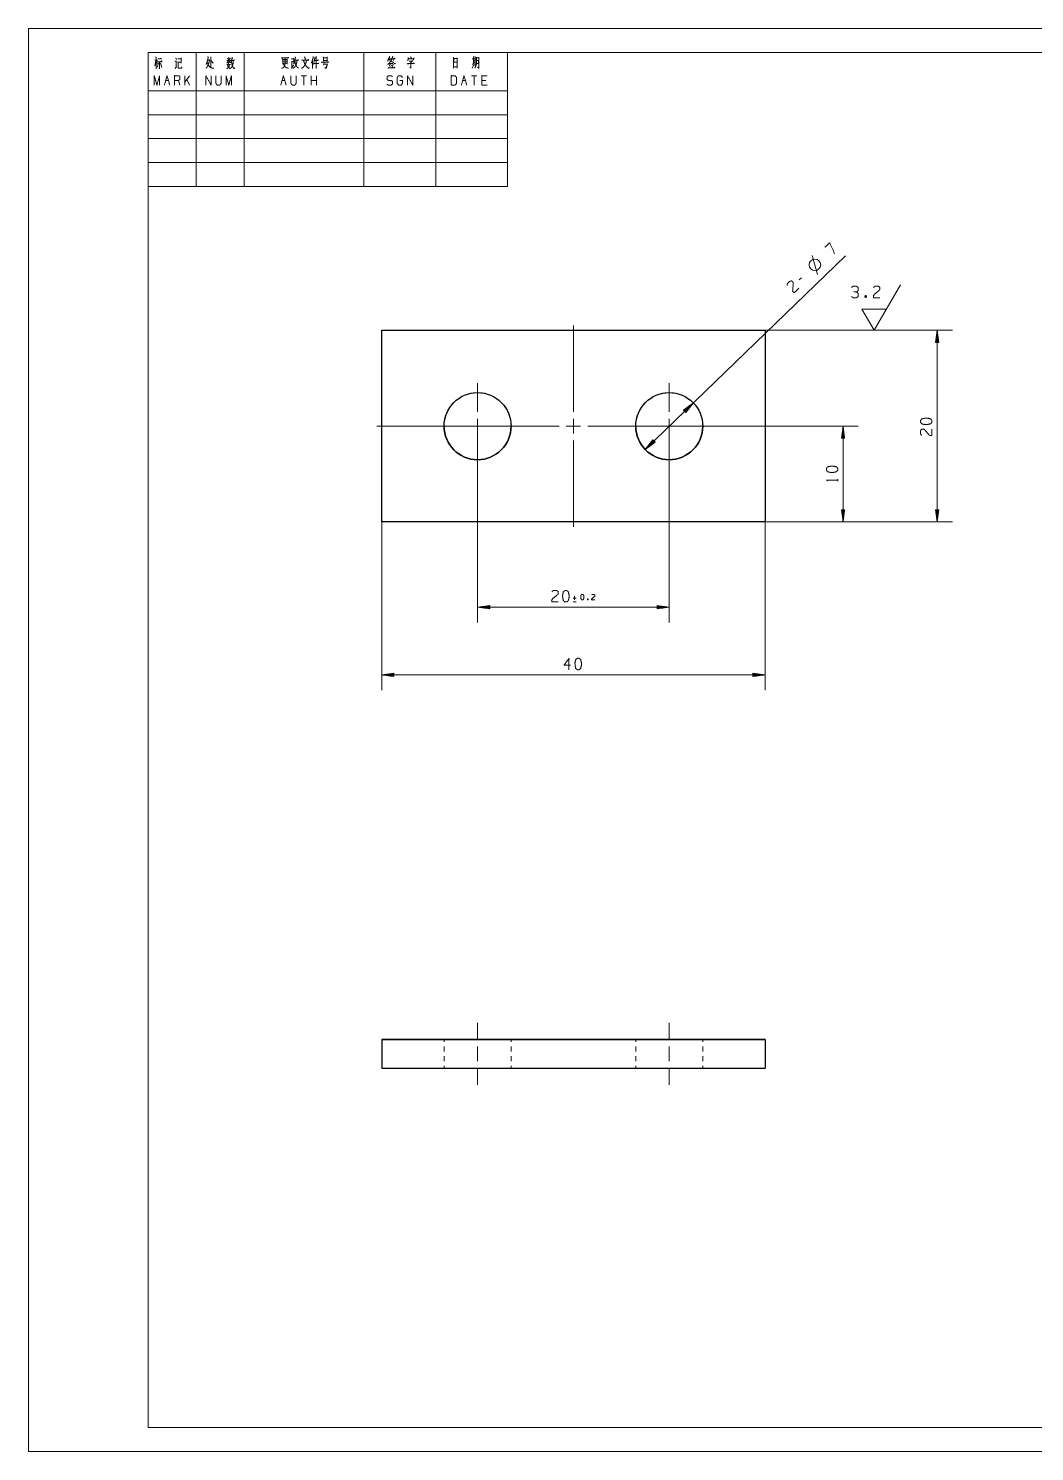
# Model space of a CAD drawing. Header units: millimetres. Extents: x 0 to 420, y 0 to 297.
# Drawn here: x 0 to 210, y 0 to 297 of the extents above; entities that cross this region are included whole.
import ezdxf

# ---------------------------------------------------------------- set-up
doc = ezdxf.new("R2010")
doc.units = ezdxf.units.MM
doc.layers.add('101', color=7, linetype='Continuous', true_color=0xffffff)

msp = doc.modelspace()

# ---------------------------------------------------------------- linework, layer by layer
at = {"layer": '101', "color": 133, "linetype": 'Continuous', "lineweight": 18}
for p, q in [((0, 297), (0, 0)), ((420, 297), (0, 297)), ((415, 292), (25, 292)), ((25, 292), (25, 5)), ((25, 292), (100, 292)), ((25, 292), (100, 292)), ((25, 292), (100, 292)), ((25, 292), (25, 264)), ((35, 292), (35, 264)), ((45, 292), (45, 264)), ((70, 292), (70, 264)), ((85, 292), (85, 264)), ((100, 292), (100, 264)), ((25, 284), (100, 284)), ((25, 279), (100, 279)), ((25, 274), (100, 274)), ((25, 269), (100, 269)), ((25, 264), (100, 264)), ((25, 5), (415, 5)), ((0, 0), (420, 0))]:
    msp.add_line(p, q, dxfattribs=at)
at = {"layer": '101', "color": 72, "linetype": 'Continuous', "lineweight": 18}
for p, q in [((93.22, 291.13), (93.33, 290.98)), ((26.57, 290.3), (26.35, 289.18)), ((26.36, 290.36), (26.98, 290.36)), ((26.69, 290.14), (26.91, 289.66)), ((27.11, 289.78), (26.88, 288.91)), ((27.56, 289.76), (27.87, 288.87)), ((30.65, 288.62), (30.93, 289.08)), ((30.74, 290.88), (30.87, 290.49)), ((31.13, 290.07), (31.22, 289.97)), ((37.42, 290.41), (37.77, 290.41)), ((41.4, 289.47), (42.16, 289.47)), ((41.69, 290.2), (41.43, 289.78)), ((41.53, 290.78), (41.66, 290.49)), ((41.88, 290.18), (42.11, 289.91)), ((42.14, 290.82), (41.95, 290.49)), ((53.1, 289.76), (53.98, 289.76)), ((53.11, 290.49), (53.99, 290.49)), ((53.11, 290.14), (53.98, 290.14)), ((54.01, 290.63), (54.01, 289.56)), ((55, 290.16), (55, 288.89)), ((55.02, 290.01), (55.35, 290.01)), ((55.4, 290.82), (55.37, 289.89)), ((59.27, 290.28), (59.27, 288.65)), ((61.56, 290.86), (62.32, 290.86)), ((61.56, 290.28), (62.32, 290.28)), ((61.73, 289.91), (61.56, 289.33)), ((61.6, 289.56), (62.33, 289.56)), ((62.33, 291.05), (62.33, 290.09)), ((75.31, 289.52), (75.48, 289.02)), ((75.35, 289.72), (76.07, 289.72)), ((75.6, 289.62), (75.76, 289.2)), ((76.13, 289.56), (75.92, 288.89)), ((76.04, 290.67), (76.21, 290.34)), ((92.92, 289.33), (92.65, 288.71)), ((92.86, 289.95), (93.25, 289.95)), ((93.18, 289.37), (93.28, 289.04)), ((93.75, 288.94), (94, 288.69)), ((28.66, 286.17), (29.22, 286.17)), ((31.62, 285.18), (31.34, 286.17)), ((33.59, 287.14), (32.63, 285.78)), ((32.63, 285.18), (32.63, 287.14)), ((33.59, 285.18), (33.04, 286.36)), ((52.94, 286.17), (53.49, 286.17)), ((58.02, 287.14), (56.9, 287.14)), ((57.46, 287.14), (57.46, 285.18)), ((59.02, 285.18), (59.02, 287.14)), ((60.14, 286.17), (59.02, 286.17)), ((60.14, 285.18), (60.14, 287.14)), ((90.65, 286.17), (91.2, 286.17)), ((93.6, 287.14), (92.49, 287.14)), ((93.05, 287.14), (93.05, 285.18)), ((95.45, 286.17), (94.61, 286.17)), ((164.69, 245.64), (163.6, 249.65)), ((161.37, 244.98), (160.89, 244.52)), ((174.68, 241.26), (174.83, 240.84)), ((168.93, 202.52), (168.93, 202.94)), ((114, 178.52), (114, 177.72)), ((114.29, 178.12), (113.72, 178.12)), ((113.72, 177.33), (114.29, 177.33)), ((116.71, 177.94), (116.79, 177.73))]:
    msp.add_line(p, q, dxfattribs=at)
at = {"layer": '101', "color": 22, "linetype": 'Continuous', "lineweight": 18}
for p, q in [((128.72, 209.14), (170.51, 249.52)), ((153.75, 234), (192.85, 234)), ((172.74, 234), (180.36, 234)), ((189.68, 234), (189.34, 231.46)), ((189.4, 231.46), (189.4, 231.88)), ((189.45, 231.46), (189.45, 232.26)), ((189.5, 231.46), (189.5, 232.65)), ((189.55, 231.46), (189.55, 233.04)), ((189.6, 231.46), (189.6, 233.42)), ((189.65, 231.46), (189.65, 233.81)), ((189.68, 234), (189.68, 194)), ((190.01, 231.46), (189.68, 234)), ((189.7, 231.46), (189.7, 233.81)), ((189.75, 231.46), (189.75, 233.42)), ((189.8, 231.46), (189.8, 233.04)), ((189.85, 231.46), (189.85, 232.65)), ((189.9, 231.46), (189.9, 232.26)), ((189.96, 231.46), (189.96, 231.88)), ((189.34, 231.46), (190.01, 231.46)), ((189.35, 231.46), (189.35, 231.49)), ((189.35, 231.46), (189.35, 231.49)), ((190.01, 231.46), (190.01, 231.49)), ((190.01, 231.46), (190.01, 231.49)), ((138.78, 218.86), (136.72, 217.34)), ((136.72, 217.34), (137.19, 216.86)), ((136.73, 217.34), (136.75, 217.36)), ((136.73, 217.34), (136.75, 217.36)), ((136.76, 217.3), (137.06, 217.59)), ((136.8, 217.26), (137.38, 217.82)), ((136.83, 217.23), (137.69, 218.05)), ((136.87, 217.19), (138, 218.29)), ((136.9, 217.15), (138.31, 218.52)), ((136.94, 217.12), (138.63, 218.75)), ((136.97, 217.08), (138.66, 218.71)), ((137.01, 217.04), (138.42, 218.41)), ((137.05, 217.01), (138.18, 218.1)), ((137.08, 216.97), (137.94, 217.8)), ((137.12, 216.93), (137.69, 217.49)), ((137.15, 216.9), (137.45, 217.19)), ((137.19, 216.86), (138.78, 218.86)), ((137.19, 216.86), (137.21, 216.88)), ((137.19, 216.86), (137.21, 216.88)), ((93.75, 214), (93.75, 173.04)), ((133.75, 214), (133.75, 173.04)), ((133.75, 214), (173.2, 214)), ((170.03, 214), (169.69, 211.46)), ((170.36, 211.46), (170.03, 214)), ((170.03, 214), (170.03, 194)), ((130.31, 211.14), (128.72, 209.14)), ((130.53, 210.92), (128.84, 209.29)), ((130.56, 210.88), (128.87, 209.25)), ((130.49, 210.96), (129.08, 209.59)), ((130.45, 210.99), (129.32, 209.9)), ((130.42, 211.03), (129.56, 210.2)), ((130.38, 211.07), (129.81, 210.51)), ((130.35, 211.1), (130.05, 210.81)), ((130.31, 211.14), (130.29, 211.12)), ((130.31, 211.14), (130.29, 211.12)), ((130.78, 210.66), (130.31, 211.14)), ((169.69, 211.46), (170.36, 211.46)), ((169.7, 211.46), (169.7, 211.49)), ((169.7, 211.46), (169.7, 211.49)), ((169.75, 211.46), (169.75, 211.88)), ((169.8, 211.46), (169.8, 212.26)), ((169.85, 211.46), (169.85, 212.65)), ((169.9, 211.46), (169.9, 213.04)), ((169.95, 211.46), (169.95, 213.42)), ((170, 211.46), (170, 213.81)), ((170.05, 211.46), (170.05, 213.81)), ((170.1, 211.46), (170.1, 213.42)), ((170.15, 211.46), (170.15, 213.04)), ((170.2, 211.46), (170.2, 212.65)), ((170.25, 211.46), (170.25, 212.26)), ((170.31, 211.46), (170.31, 211.88)), ((170.36, 211.46), (170.36, 211.49)), ((170.36, 211.46), (170.36, 211.49)), ((128.72, 209.14), (130.78, 210.66)), ((130.6, 210.85), (129.19, 209.48)), ((130.63, 210.81), (129.5, 209.71)), ((130.67, 210.77), (129.81, 209.95)), ((130.7, 210.74), (130.12, 210.18)), ((130.74, 210.7), (130.44, 210.41)), ((130.77, 210.66), (130.75, 210.64)), ((130.77, 210.66), (130.75, 210.64)), ((169.69, 196.54), (170.03, 194)), ((170.36, 196.54), (169.69, 196.54)), ((169.7, 196.54), (169.7, 196.51)), ((169.7, 196.54), (169.7, 196.51)), ((169.75, 196.54), (169.75, 196.12)), ((169.8, 196.54), (169.8, 195.74)), ((169.85, 196.54), (169.85, 195.35)), ((169.9, 196.54), (169.9, 194.96)), ((169.95, 196.54), (169.95, 194.58)), ((170, 196.54), (170, 194.19)), ((170.03, 194), (170.36, 196.54)), ((170.05, 196.54), (170.05, 194.19)), ((170.1, 196.54), (170.1, 194.58)), ((170.15, 196.54), (170.15, 194.96)), ((170.2, 196.54), (170.2, 195.35)), ((170.25, 196.54), (170.25, 195.74)), ((170.31, 196.54), (170.31, 196.12)), ((170.36, 196.54), (170.36, 196.51)), ((170.36, 196.54), (170.36, 196.51)), ((190.01, 196.54), (189.34, 196.54)), ((189.34, 196.54), (189.68, 194)), ((189.35, 196.54), (189.35, 196.51)), ((189.35, 196.54), (189.35, 196.51)), ((189.4, 196.54), (189.4, 196.12)), ((189.45, 196.54), (189.45, 195.74)), ((189.5, 196.54), (189.5, 195.35)), ((189.55, 196.54), (189.55, 194.96)), ((189.6, 196.54), (189.6, 194.58)), ((189.65, 196.54), (189.65, 194.19)), ((189.68, 194), (190.01, 196.54)), ((189.7, 196.54), (189.7, 194.19)), ((189.75, 196.54), (189.75, 194.58)), ((189.8, 196.54), (189.8, 194.96)), ((189.85, 196.54), (189.85, 195.35)), ((189.9, 196.54), (189.9, 195.74)), ((189.96, 196.54), (189.96, 196.12)), ((190.01, 196.54), (190.01, 196.51)), ((190.01, 196.54), (190.01, 196.51)), ((73.75, 194), (73.75, 158.91)), ((153.75, 194), (153.75, 158.91)), ((153.75, 194), (192.85, 194)), ((153.75, 194), (173.2, 194)), ((96.29, 176.55), (93.75, 176.22)), ((93.75, 176.22), (96.29, 175.88)), ((93.75, 176.22), (133.75, 176.22)), ((96.29, 176.24), (93.94, 176.24)), ((96.29, 176.19), (93.94, 176.19)), ((96.29, 176.29), (94.33, 176.29)), ((96.29, 176.14), (94.33, 176.14)), ((96.29, 176.34), (94.71, 176.34)), ((96.29, 176.09), (94.71, 176.09)), ((96.29, 176.39), (95.1, 176.39)), ((96.29, 176.04), (95.1, 176.04)), ((96.29, 176.44), (95.49, 176.44)), ((96.29, 175.99), (95.49, 175.99)), ((96.29, 176.5), (95.87, 176.5)), ((96.29, 175.94), (95.87, 175.94)), ((96.29, 176.55), (96.26, 176.55)), ((96.29, 176.55), (96.26, 176.55)), ((96.29, 175.89), (96.26, 175.89)), ((96.29, 175.89), (96.26, 175.89)), ((96.29, 175.88), (96.29, 176.55)), ((131.21, 176.55), (131.24, 176.55)), ((131.21, 176.55), (131.21, 175.88)), ((133.75, 176.22), (131.21, 176.55)), ((131.21, 176.55), (131.24, 176.55)), ((131.21, 176.5), (131.63, 176.5)), ((131.21, 176.44), (132.01, 176.44)), ((131.21, 176.39), (132.4, 176.39)), ((131.21, 176.34), (132.79, 176.34)), ((131.21, 176.29), (133.17, 176.29)), ((131.21, 176.24), (133.56, 176.24)), ((131.21, 175.88), (133.75, 176.22)), ((131.21, 176.19), (133.56, 176.19)), ((131.21, 176.14), (133.17, 176.14)), ((131.21, 176.09), (132.79, 176.09)), ((131.21, 176.04), (132.4, 176.04)), ((131.21, 175.99), (132.01, 175.99)), ((131.21, 175.94), (131.63, 175.94)), ((131.21, 175.89), (131.24, 175.89)), ((131.21, 175.89), (131.24, 175.89)), ((76.29, 162.42), (73.75, 162.08)), ((73.75, 162.08), (76.29, 161.75)), ((153.75, 162.08), (73.75, 162.08)), ((76.29, 162.11), (73.94, 162.11)), ((76.29, 162.06), (73.94, 162.06)), ((76.29, 162.16), (74.33, 162.16)), ((76.29, 162.01), (74.33, 162.01)), ((76.29, 162.21), (74.71, 162.21)), ((76.29, 161.96), (74.71, 161.96)), ((76.29, 162.26), (75.1, 162.26)), ((76.29, 161.9), (75.1, 161.9)), ((76.29, 162.31), (75.49, 162.31)), ((76.29, 161.85), (75.49, 161.85)), ((76.29, 162.36), (75.87, 162.36)), ((76.29, 161.8), (75.87, 161.8)), ((76.29, 162.41), (76.26, 162.41)), ((76.29, 162.41), (76.26, 162.41)), ((76.29, 161.75), (76.26, 161.75)), ((76.29, 161.75), (76.26, 161.75)), ((76.29, 161.75), (76.29, 162.42)), ((153.75, 162.08), (151.21, 162.42)), ((151.21, 162.42), (151.21, 161.75)), ((151.21, 162.41), (151.24, 162.41)), ((151.21, 162.41), (151.24, 162.41)), ((151.21, 162.36), (151.63, 162.36)), ((151.21, 162.31), (152.01, 162.31)), ((151.21, 162.26), (152.4, 162.26)), ((151.21, 162.21), (152.79, 162.21)), ((151.21, 162.16), (153.17, 162.16)), ((151.21, 162.11), (153.56, 162.11)), ((151.21, 161.75), (153.75, 162.08)), ((151.21, 162.06), (153.56, 162.06)), ((151.21, 162.01), (153.17, 162.01)), ((151.21, 161.96), (152.79, 161.96)), ((151.21, 161.9), (152.4, 161.9)), ((151.21, 161.85), (152.01, 161.85)), ((151.21, 161.8), (151.63, 161.8)), ((151.21, 161.75), (151.24, 161.75)), ((151.21, 161.75), (151.24, 161.75))]:
    msp.add_line(p, q, dxfattribs=at)
at = {"layer": '101', "color": 163, "linetype": 'Continuous', "lineweight": 13}
for p, q in [((176.55, 234), (182.05, 243.52)), ((176.55, 234), (173.98, 238.45)), ((173.98, 238.45), (179.12, 238.45))]:
    msp.add_line(p, q, dxfattribs=at)
at = {"layer": '101', "color": 251, "linetype": 'Continuous', "lineweight": 25}
for p, q in [((73.75, 194), (73.75, 234)), ((73.75, 234), (153.75, 234)), ((73.75, 234), (153.75, 234)), ((153.75, 234), (153.75, 194)), ((153.75, 194), (73.75, 194)), ((73.75, 86), (73.75, 80)), ((153.75, 86), (73.75, 86)), ((73.75, 86), (153.75, 86)), ((73.75, 86), (73.75, 86)), ((153.75, 86), (153.75, 86)), ((153.75, 86), (153.75, 80)), ((153.75, 86), (153.75, 80)), ((73.75, 80), (153.75, 80)), ((153.75, 80), (153.75, 80))]:
    msp.add_line(p, q, dxfattribs=at)
at = {"layer": '101', "color": 151, "linetype": 'Continuous', "lineweight": 18}
for p, q in [((93.75, 217), (93.75, 223)), ((133.75, 217), (133.75, 223)), ((90.75, 214), (84.75, 214)), ((93.25, 214), (90.25, 214)), ((92.25, 214), (95.25, 214)), ((93.75, 212.5), (93.75, 215.5)), ((110.75, 214), (94.75, 214)), ((96.75, 214), (110.75, 214)), ((115.25, 214), (112.25, 214)), ((112.25, 214), (115.25, 214)), ((113.75, 212.5), (113.75, 215.5)), ((132.75, 214), (116.75, 214)), ((116.75, 214), (130.75, 214)), ((132.25, 214), (135.25, 214)), ((133.75, 212.5), (133.75, 215.5)), ((137.25, 214), (134.25, 214)), ((136.75, 214), (142.75, 214)), ((93.75, 211), (93.75, 205)), ((133.75, 211), (133.75, 205)), ((93.75, 86), (93.75, 89.5)), ((93.75, 81.5), (93.75, 84.5)), ((133.75, 81.5), (133.75, 84.5)), ((93.75, 76.5), (93.75, 80))]:
    msp.add_line(p, q, dxfattribs=at)
at = {"layer": '101', "color": 53, "linetype": 'Continuous', "lineweight": 18}
for p, q in [((90.4, 220.13), (91.31, 220.55)), ((96.19, 220.55), (97.1, 220.13)), ((130.4, 220.13), (131.31, 220.55)), ((136.19, 220.55), (137.1, 220.13)), ((86.75, 214), (86.79, 214.5)), ((100.71, 214.5), (100.75, 214)), ((126.75, 214), (126.79, 214.5)), ((140.71, 214.5), (140.75, 214)), ((74.25, 194), (73.75, 194)), ((76.25, 194), (75.25, 194)), ((78.25, 194), (77.25, 194)), ((80.25, 194), (79.25, 194)), ((82.25, 194), (81.25, 194)), ((84.25, 194), (83.25, 194)), ((86.25, 194), (85.25, 194)), ((88.25, 194), (87.25, 194)), ((90.25, 194), (89.25, 194)), ((92.25, 194), (91.25, 194)), ((94.25, 194), (93.25, 194)), ((96.25, 194), (95.25, 194)), ((98.25, 194), (97.25, 194)), ((100.25, 194), (99.25, 194)), ((102.25, 194), (101.25, 194)), ((104.25, 194), (103.25, 194)), ((106.25, 194), (105.25, 194)), ((108.25, 194), (107.25, 194)), ((110.25, 194), (109.25, 194)), ((112.25, 194), (111.25, 194)), ((114.25, 194), (113.25, 194)), ((116.25, 194), (115.25, 194)), ((118.25, 194), (117.25, 194)), ((120.25, 194), (119.25, 194)), ((122.25, 194), (121.25, 194)), ((124.25, 194), (123.25, 194)), ((126.25, 194), (125.25, 194)), ((128.25, 194), (127.25, 194)), ((130.25, 194), (129.25, 194)), ((132.25, 194), (131.25, 194)), ((134.25, 194), (133.25, 194)), ((136.25, 194), (135.25, 194)), ((138.25, 194), (137.25, 194)), ((140.25, 194), (139.25, 194)), ((142.25, 194), (141.25, 194)), ((144.25, 194), (143.25, 194)), ((146.25, 194), (145.25, 194)), ((148.25, 194), (147.25, 194)), ((150.25, 194), (149.25, 194)), ((152.25, 194), (151.25, 194)), ((153.75, 194), (153.25, 194)), ((73.75, 86), (73.75, 85.5)), ((73.75, 84.5), (73.75, 83.5)), ((86.75, 86), (86.75, 85.5)), ((86.75, 84.5), (86.75, 83.5)), ((100.75, 85.5), (100.75, 86)), ((100.75, 83.5), (100.75, 84.5)), ((126.75, 86), (126.75, 85.5)), ((126.75, 84.5), (126.75, 83.5)), ((140.75, 85.5), (140.75, 86)), ((140.75, 83.5), (140.75, 84.5)), ((73.75, 82.5), (73.75, 81.5)), ((73.75, 80.5), (73.75, 80)), ((86.75, 82.5), (86.75, 81.5)), ((86.75, 80.5), (86.75, 80)), ((100.75, 81.5), (100.75, 82.5)), ((100.75, 80), (100.75, 80.5)), ((126.75, 82.5), (126.75, 81.5)), ((126.75, 80.5), (126.75, 80)), ((140.75, 81.5), (140.75, 82.5)), ((140.75, 80), (140.75, 80.5)), ((73.75, 80), (73.75, 80)), ((73.75, 80), (73.75, 80)), ((74.25, 80), (73.75, 80)), ((76.25, 80), (75.25, 80)), ((78.25, 80), (77.25, 80)), ((80.25, 80), (79.25, 80)), ((82.25, 80), (81.25, 80)), ((84.25, 80), (83.25, 80)), ((86.25, 80), (85.25, 80)), ((88.25, 80), (87.25, 80)), ((90.25, 80), (89.25, 80)), ((92.25, 80), (91.25, 80)), ((93.75, 80), (93.25, 80)), ((94.25, 80), (93.25, 80)), ((94.25, 80), (93.75, 80)), ((96.25, 80), (95.25, 80)), ((98.25, 80), (97.25, 80)), ((100.25, 80), (99.25, 80)), ((102.25, 80), (101.25, 80)), ((104.25, 80), (103.25, 80)), ((106.25, 80), (105.25, 80)), ((108.25, 80), (107.25, 80)), ((110.25, 80), (109.25, 80)), ((112.25, 80), (111.25, 80)), ((114.25, 80), (113.25, 80)), ((116.25, 80), (115.25, 80)), ((118.25, 80), (117.25, 80)), ((120.25, 80), (119.25, 80)), ((122.25, 80), (121.25, 80)), ((124.25, 80), (123.25, 80)), ((126.25, 80), (125.25, 80)), ((128.25, 80), (127.25, 80)), ((130.25, 80), (129.25, 80)), ((132.25, 80), (131.25, 80)), ((133.75, 80), (133.25, 80)), ((134.25, 80), (133.25, 80)), ((134.25, 80), (133.75, 80)), ((136.25, 80), (135.25, 80)), ((138.25, 80), (137.25, 80)), ((140.25, 80), (139.25, 80)), ((142.25, 80), (141.25, 80)), ((144.25, 80), (143.25, 80)), ((146.25, 80), (145.25, 80)), ((148.25, 80), (147.25, 80)), ((150.25, 80), (149.25, 80)), ((152.25, 80), (151.25, 80)), ((153.75, 80), (153.25, 80))]:
    msp.add_line(p, q, dxfattribs=at)
at = {"layer": '101', "color": 72, "linetype": 'Continuous', "lineweight": 18}
msp.add_circle((164.16, 247.68), 1.2, dxfattribs=at)
at = {"layer": '101', "color": 251, "linetype": 'Continuous', "lineweight": 25}
for centre in [(93.75, 214), (133.75, 214)]:
    msp.add_circle(centre, 7, dxfattribs=at)
for centre, start, end in [((93.75, 214), 180, 270), ((93.75, 214), 270, 0), ((133.75, 214), 180, 270), ((133.75, 214), 270, 0)]:
    msp.add_arc(centre, 7, start, end, dxfattribs=at)
at = {"layer": '101', "color": 72, "linetype": 'Continuous', "lineweight": 18}
for points, knots in [([(26.57, 291.07), (26.67, 290.94), (26.67, 288.6)], [0, 0, 0.064393, 1, 1]), ([(37.46, 291.13), (37.53, 290.94), (37.46, 290.67), (37.43, 290.53), (37.37, 290.34), (37.31, 290.14), (37.26, 289.95), (37.21, 289.78), (37.14, 289.66), (37.05, 289.52)], [0, 0, 0.116545, 0.278927, 0.365002, 0.478708, 0.603961, 0.717668, 0.817418, 0.901357, 1, 1]), ([(38.05, 291.11), (38.1, 290.96), (38.1, 288.87)], [0, 0, 0.06955, 1, 1]), ([(57.64, 291.07), (57.81, 290.65), (57.83, 290.76), (57.75, 290.55)], [0, 0, 0.581176, 0.716263, 1, 1]), ([(59.43, 291.13), (59.46, 290.98), (59.26, 290.34), (59.19, 290.09), (59.1, 289.95), (59, 289.76)], [0, 0, 0.101083, 0.561706, 0.738774, 0.854629, 1, 1]), ([(60.01, 291.13), (60.12, 290.98), (60.06, 291.05), (60.06, 288.65)], [0, 0, 0.069697, 0.101625, 1, 1]), ([(61.5, 291.07), (61.57, 290.98), (61.57, 290.14)], [0, 0, 0.115189, 1, 1]), ([(75.94, 291.15), (76.05, 291.03), (76.01, 291.05), (75.72, 290.38), (75.58, 290.14), (75.44, 289.95), (75.28, 289.72), (74.96, 289.52)], [0, 0, 0.080396, 0.103261, 0.444362, 0.576789, 0.688375, 0.819716, 1, 1]), ([(75.29, 291.17), (75.39, 291.03), (75.37, 291.07), (74.97, 290.16), (75.2, 290.69), (75.72, 290.69), (75.31, 290.69), (75.45, 290.34)], [0, 0, 0.057042, 0.07334, 0.392466, 0.581127, 0.745774, 0.87749, 1, 1]), ([(79.77, 291.11), (79.89, 290.82), (79.93, 290.86), (79.89, 290.76)], [0, 0, 0.644011, 0.768354, 1, 1]), ([(92.86, 291.13), (92.97, 290.98), (92.9, 291.07), (92.9, 289.56), (92.62, 289.56), (93.47, 289.56), (93.25, 289.56), (93.25, 291.07), (93.25, 290.67), (92.64, 290.67), (93.43, 290.67), (93.25, 290.67), (93.25, 290.26), (92.87, 290.26)], [0, 0, 0.025061, 0.039924, 0.243199, 0.280605, 0.39479, 0.42432, 0.627595, 0.680502, 0.763188, 0.869498, 0.893122, 0.948813, 1, 1]), ([(26.92, 290.07), (27.87, 290.07), (27.81, 290.24), (27.74, 290.09)], [0, 0, 0.737857, 0.874089, 1, 1]), ([(27.1, 290.69), (27.73, 290.69), (27.68, 290.82), (27.64, 290.74)], [0, 0, 0.736257, 0.890366, 1, 1]), ([(27.36, 290.07), (27.36, 288.65), (27.2, 288.73)], [0, 0, 0.887515, 1, 1]), ([(30.55, 290.14), (30.8, 290.14), (30.8, 290.26), (30.8, 288.81)], [0, 0, 0.136549, 0.204721, 1, 1]), ([(31.28, 290.69), (31.21, 290.63), (31.15, 290.69), (31.88, 290.69), (31.88, 290.88), (31.88, 289.78), (31.88, 289.97), (31.22, 289.97), (31.22, 288.83), (31.24, 288.75), (31.35, 288.71), (32.04, 288.71), (32.04, 289.02)], [0, 0, 0.017819, 0.033666, 0.169515, 0.204099, 0.407776, 0.442364, 0.564628, 0.775991, 0.791603, 0.814658, 0.942357, 1, 1]), ([(37.8, 290.55), (37.71, 289.95), (37.65, 289.76), (37.62, 289.62), (37.53, 289.47), (37.46, 289.31), (37.42, 289.18), (37.31, 289.02), (37.23, 288.89), (37.04, 288.71)], [0, 0, 0.296659, 0.392137, 0.46442, 0.547267, 0.635799, 0.700206, 0.795426, 0.869797, 1, 1]), ([(37.31, 290.01), (37.37, 289.87), (37.42, 289.7), (37.45, 289.56), (37.59, 289.27), (37.67, 289.18), (37.87, 288.98), (37.99, 288.87), (38.13, 288.79), (38.34, 288.73), (38.53, 288.73), (38.68, 288.71)], [0, 0, 0.075191, 0.157626, 0.228751, 0.384956, 0.438117, 0.578248, 0.65344, 0.734339, 0.837348, 0.928887, 1, 1]), ([(38.08, 290.38), (38.56, 289.72), (38.56, 289.91)], [0, 0, 0.814818, 1, 1]), ([(42.01, 289.41), (41.89, 289.16), (41.82, 288.98), (41.69, 288.79), (41.56, 288.69), (41.34, 288.65)], [0, 0, 0.251055, 0.434029, 0.64262, 0.795766, 1, 1]), ([(41.73, 290.94), (41.86, 290.88), (41.81, 290.92), (41.81, 289.76), (41.81, 290.3), (41.4, 290.3), (42.22, 290.3)], [0, 0, 0.046318, 0.069123, 0.437816, 0.608997, 0.739331, 1, 1]), ([(41.76, 289.68), (41.59, 289.1), (42.03, 288.62)], [0, 0, 0.483237, 1, 1]), ([(42.73, 290.2), (42.73, 289.95), (42.7, 289.68), (42.63, 289.39), (42.51, 289.1), (42.38, 288.89), (42.23, 288.71), (42.03, 288.58)], [0, 0, 0.134106, 0.280228, 0.441583, 0.610314, 0.742762, 0.870657, 1, 1]), ([(42.46, 290.96), (42.6, 290.82), (42.55, 290.86), (42.22, 289.8)], [0, 0, 0.143537, 0.187773, 1, 1]), ([(42.38, 290.01), (42.42, 289.8), (42.46, 289.56), (42.55, 289.27), (42.67, 288.98), (42.8, 288.75), (42.99, 288.6), (43.04, 288.75)], [0, 0, 0.122124, 0.267694, 0.442444, 0.622807, 0.774615, 0.912625, 1, 1]), ([(42.44, 290.28), (42.93, 290.28), (42.9, 290.45), (42.85, 290.34)], [0, 0, 0.634119, 0.848445, 1, 1]), ([(52.91, 290.86), (52.88, 290.76), (52.79, 290.88), (54.27, 290.88), (54.2, 290.98), (54.14, 290.88)], [0, 0, 0.054227, 0.130909, 0.87613, 0.940043, 1, 1]), ([(53.57, 290.88), (53.57, 289.72), (53.52, 289.58), (53.51, 289.41), (53.45, 289.2), (53.38, 289.04), (53.29, 288.91), (53.16, 288.81), (53.03, 288.75), (52.82, 288.73)], [0, 0, 0.455623, 0.515134, 0.580482, 0.665033, 0.736192, 0.79598, 0.861823, 0.919058, 1, 1]), ([(53.01, 290.63), (53.1, 290.49), (53.1, 289.58)], [0, 0, 0.156848, 1, 1]), ([(53.22, 289.6), (53.29, 289.43), (53.38, 289.29), (53.48, 289.16), (53.55, 289.04), (53.63, 288.94), (53.76, 288.87), (53.9, 288.79), (54.07, 288.75), (54.26, 288.71)], [0, 0, 0.124249, 0.240531, 0.35103, 0.449957, 0.536949, 0.636896, 0.752292, 0.866372, 1, 1]), ([(55.03, 288.89), (54.94, 288.71), (54.88, 288.73), (55.41, 289.37)], [0, 0, 0.187521, 0.244051, 1, 1]), ([(55.06, 290.65), (54.99, 290.57), (54.93, 290.65), (55.37, 290.65)], [0, 0, 0.169755, 0.325542, 1, 1]), ([(56.04, 290.36), (56.03, 290.16), (56, 289.95), (55.97, 289.72), (55.91, 289.52), (55.84, 289.33), (55.75, 289.18), (55.65, 289.02), (55.54, 288.91), (55.41, 288.81), (55.21, 288.71)], [0, 0, 0.105429, 0.211651, 0.328282, 0.437572, 0.539265, 0.625346, 0.724284, 0.79827, 0.883378, 1, 1]), ([(55.67, 291.05), (55.72, 290.96), (55.63, 290.41), (55.51, 289.99), (55.47, 289.85), (55.35, 289.62)], [0, 0, 0.062603, 0.440485, 0.727862, 0.828992, 1, 1]), ([(55.62, 290.18), (55.65, 289.99), (55.69, 289.8), (55.72, 289.6), (55.81, 289.43), (55.88, 289.29), (55.95, 289.12), (56.06, 288.98), (56.2, 288.83), (56.39, 288.73)], [0, 0, 0.109654, 0.220947, 0.342501, 0.451483, 0.545868, 0.651144, 0.754315, 0.874064, 1, 1]), ([(55.67, 290.38), (56.38, 290.38), (56.29, 290.49), (56.17, 290.36)], [0, 0, 0.696293, 0.830826, 1, 1]), ([(57.14, 290.45), (57.05, 290.34), (57.01, 290.38), (58.48, 290.38), (58.38, 290.55), (58.28, 290.41)], [0, 0, 0.066333, 0.095822, 0.818123, 0.913284, 1, 1]), ([(58.04, 290.41), (57.97, 290.01), (57.83, 289.6), (57.56, 289.16), (57.33, 288.87), (56.99, 288.69)], [0, 0, 0.190069, 0.398701, 0.640199, 0.817216, 1, 1]), ([(57.42, 290.3), (57.49, 290.07), (57.66, 289.58), (57.94, 289.18), (58.25, 288.83), (58.53, 288.71), (58.59, 288.79), (58.48, 288.62)], [0, 0, 0.103286, 0.330833, 0.538837, 0.740597, 0.872112, 0.915905, 1, 1]), ([(59.58, 289.66), (59.55, 289.52), (59.48, 289.66), (60.58, 289.66), (60.5, 289.78), (60.47, 289.68)], [0, 0, 0.08907, 0.186879, 0.848313, 0.935185, 1, 1]), ([(59.74, 290.92), (59.84, 290.69), (59.79, 290.78), (59.58, 289.91)], [0, 0, 0.200658, 0.282145, 1, 1]), ([(59.68, 290.3), (60.5, 290.3), (60.44, 290.45), (60.37, 290.3)], [0, 0, 0.720068, 0.857376, 1, 1]), ([(61.28, 289.91), (61.23, 289.85), (61.15, 289.95), (62.68, 289.95), (62.6, 290.01), (62.49, 289.91)], [0, 0, 0.038001, 0.105809, 0.873511, 0.927246, 1, 1]), ([(62.4, 289.62), (62.13, 288.65), (61.85, 288.94)], [0, 0, 0.71586, 1, 1]), ([(75.23, 288.81), (75.12, 288.71), (75.07, 288.81), (76.46, 288.81), (76.39, 288.94), (76.29, 288.79)], [0, 0, 0.078897, 0.135659, 0.837617, 0.910404, 1, 1]), ([(75.66, 290.26), (75.85, 290.09), (76.04, 289.97), (76.18, 289.87), (76.39, 289.7), (76.58, 289.68), (76.42, 289.6)], [0, 0, 0.194845, 0.370351, 0.508814, 0.712321, 0.860156, 1, 1]), ([(75.89, 290.69), (76.48, 290.69), (76.4, 290.84), (76.33, 290.74)], [0, 0, 0.669422, 0.855054, 1, 1]), ([(79.33, 289.68), (79.21, 289.52), (79.13, 289.66), (80.57, 289.66), (80.44, 289.76), (80.37, 289.68)], [0, 0, 0.096613, 0.17732, 0.867547, 0.947356, 1, 1]), ([(79.24, 290.92), (79.36, 290.69), (79.33, 290.78), (79.15, 290.28)], [0, 0, 0.294025, 0.394866, 1, 1]), ([(79.32, 290.67), (80.43, 290.67), (80.5, 290.84), (80.28, 290.36)], [0, 0, 0.611939, 0.711554, 1, 1]), ([(79.48, 290.2), (80.15, 290.2), (80.21, 290.26), (79.87, 289.89), (79.77, 289.97), (79.84, 289.89), (79.84, 288.73), (79.62, 288.87)], [0, 0, 0.230144, 0.259318, 0.430979, 0.476011, 0.513789, 0.910079, 1, 1]), ([(88.67, 290.94), (88.75, 290.78), (88.75, 288.69), (88.75, 289.02), (89.45, 289.02), (89.45, 288.71), (89.45, 290.88), (89.45, 290.76), (88.76, 290.76), (88.76, 289.95), (89.46, 289.95)], [0, 0, 0.022322, 0.280074, 0.320905, 0.407511, 0.44579, 0.713751, 0.729062, 0.813864, 0.913394, 1, 1]), ([(93.49, 291.03), (93.53, 290.88), (93.53, 289.7), (93.47, 289.43), (93.34, 289.12), (93.25, 288.87), (93.14, 288.69)], [0, 0, 0.062372, 0.548434, 0.661879, 0.800828, 0.909362, 1, 1]), ([(93.53, 290.86), (94, 290.86), (94, 290.98), (94, 288.62), (94, 290.28), (93.56, 290.28), (93.97, 290.28), (93.97, 289.7), (93.56, 289.7)], [0, 0, 0.072646, 0.091913, 0.457973, 0.714856, 0.782961, 0.846526, 0.936435, 1, 1]), ([(26.26, 285.18), (26.26, 287.14), (26.82, 285.18), (27.37, 287.14), (27.37, 285.18)], [0, 0, 0.245192, 0.5, 0.754808, 1, 1]), ([(30.51, 285.18), (30.51, 287.14), (31.34, 287.14), (31.62, 286.96), (31.62, 286.36), (31.34, 286.17), (30.51, 286.17)], [0, 0, 0.400952, 0.571035, 0.639278, 0.761676, 0.829917, 1, 1]), ([(37.01, 285.18), (37.01, 287.14), (38.12, 285.18), (38.12, 287.14)], [0, 0, 0.317574, 0.682426, 1, 1]), ([(39.13, 287.14), (39.13, 285.57), (39.39, 285.18), (39.95, 285.18), (40.24, 285.57), (40.24, 287.14)], [0, 0, 0.337152, 0.438599, 0.557781, 0.662848, 1, 1]), ([(41.25, 285.18), (41.25, 287.14), (41.81, 285.18), (42.36, 287.14), (42.36, 285.18)], [0, 0, 0.245192, 0.5, 0.754808, 1, 1]), ([(54.78, 287.14), (54.78, 285.57), (55.05, 285.18), (55.6, 285.18), (55.89, 285.57), (55.89, 287.14)], [0, 0, 0.337152, 0.438599, 0.557781, 0.662848, 1, 1]), ([(74.85, 285.36), (75.13, 285.18), (75.7, 285.18), (75.98, 285.39), (75.98, 285.97), (75.7, 286.17), (75.15, 286.17), (74.85, 286.36), (74.85, 286.96), (75.15, 287.14), (75.7, 287.14), (75.98, 286.96)], [0, 0, 0.068035, 0.184054, 0.254521, 0.372333, 0.442799, 0.555843, 0.626367, 0.748393, 0.81892, 0.931964, 1, 1]), ([(77.55, 286.17), (78.1, 286.17), (78.1, 285.57), (77.82, 285.18), (77.25, 285.18), (76.97, 285.57), (76.97, 286.75), (77.27, 287.14), (77.81, 287.14), (78.09, 286.75)], [0, 0, 0.103295, 0.214797, 0.304261, 0.410274, 0.499739, 0.718892, 0.809956, 0.910533, 1, 1]), ([(79.11, 285.18), (79.11, 287.14), (80.22, 285.18), (80.22, 287.14)], [0, 0, 0.317574, 0.682426, 1, 1]), ([(88.25, 285.18), (89.07, 285.18), (89.36, 285.57), (89.36, 286.75), (89.07, 287.14), (88.25, 287.14), (88.25, 285.18)], [0, 0, 0.142133, 0.227159, 0.431787, 0.516817, 0.65895, 1, 1]), ([(90.37, 285.18), (90.93, 287.14), (91.48, 285.18)], [0, 0, 0.5, 1, 1]), ([(95.73, 285.18), (94.61, 285.18), (94.61, 287.14), (95.73, 287.14)], [0, 0, 0.265389, 0.734611, 1, 1]), ([(168.27, 249.98), (167.23, 252.28), (166.26, 251.34)], [0, 0, 0.652472, 1, 1]), ([(158.35, 243.39), (158.42, 243.77), (158.92, 244.25), (159.32, 244.32), (159.65, 243.98), (159.5, 242.17), (159.85, 241.84), (160.81, 242.77)], [0, 0, 0.069692, 0.192979, 0.265275, 0.350229, 0.674743, 0.759754, 1, 1]), ([(172.82, 242.01), (173.16, 242.24), (173.16, 242.96), (172.82, 243.19), (172.13, 243.19), (171.8, 242.96)], [0, 0, 0.153874, 0.429851, 0.583726, 0.846126, 1, 1]), ([(171.82, 241.04), (172.13, 240.81), (172.82, 240.81), (173.16, 241.04), (173.16, 241.76), (172.82, 242.01), (172.31, 242.01)], [0, 0, 0.12412, 0.34369, 0.472448, 0.703378, 0.836731, 1, 1]), ([(174.68, 240.84), (174.83, 240.84), (174.92, 241.06), (174.83, 241.26), (174.68, 241.26), (174.59, 241.06), (174.68, 240.84), (174.83, 241.26)], [0, 0, 0.093967, 0.236776, 0.365957, 0.459924, 0.589104, 0.731914, 1, 1]), ([(176.37, 242.96), (176.69, 243.19), (177.38, 243.19), (177.71, 242.96), (177.71, 242.49), (176.35, 241.29), (176.37, 240.81), (177.71, 240.81)], [0, 0, 0.069694, 0.192979, 0.265274, 0.350226, 0.674741, 0.759752, 1, 1]), ([(188.58, 215.17), (188.33, 215.5), (187.63, 215.68), (187.16, 215.68), (186.43, 215.5), (186.21, 215.17), (186.21, 214.83), (186.43, 214.49), (187.16, 214.32), (187.63, 214.34), (188.33, 214.49), (188.58, 214.83), (188.58, 215.17)], [0, 0, 0.067528, 0.183971, 0.260585, 0.380944, 0.446143, 0.500306, 0.565505, 0.685864, 0.762531, 0.878309, 0.945837, 1, 1]), ([(186.43, 212.06), (186.21, 212.38), (186.21, 213.07), (186.43, 213.4), (186.91, 213.4), (188.11, 212.04), (188.58, 212.06), (188.58, 213.4)], [0, 0, 0.069694, 0.192978, 0.265273, 0.350228, 0.674739, 0.759753, 1, 1]), ([(168.93, 205.17), (168.68, 205.5), (167.98, 205.68), (167.51, 205.68), (166.78, 205.5), (166.56, 205.17), (166.56, 204.83), (166.78, 204.49), (167.51, 204.32), (167.98, 204.34), (168.68, 204.49), (168.93, 204.83), (168.93, 205.17)], [0, 0, 0.067524, 0.18397, 0.260583, 0.380943, 0.446139, 0.500306, 0.565503, 0.685862, 0.762528, 0.878309, 0.945833, 1, 1]), ([(166.76, 202.59), (166.56, 202.73), (168.93, 202.73)], [0, 0, 0.093493, 1, 1]), ([(109.23, 179.46), (109.55, 179.68), (110.24, 179.68), (110.57, 179.46), (110.57, 178.98), (109.21, 177.78), (109.23, 177.31), (110.57, 177.31)], [0, 0, 0.069692, 0.192977, 0.265273, 0.350227, 0.67474, 0.759753, 1, 1]), ([(112.34, 177.31), (112.67, 177.56), (112.85, 178.26), (112.85, 178.73), (112.67, 179.46), (112.34, 179.68), (112, 179.68), (111.66, 179.46), (111.49, 178.73), (111.51, 178.26), (111.66, 177.56), (112, 177.31), (112.34, 177.31)], [0, 0, 0.067527, 0.18397, 0.260584, 0.380943, 0.446141, 0.500306, 0.565503, 0.685863, 0.76253, 0.878309, 0.945835, 1, 1]), ([(115.7, 177.72), (115.86, 177.84), (115.95, 178.19), (115.95, 178.43), (115.86, 178.79), (115.7, 178.9), (115.53, 178.9), (115.36, 178.79), (115.27, 178.43), (115.28, 178.19), (115.36, 177.84), (115.53, 177.72), (115.7, 177.72)], [0, 0, 0.067526, 0.183971, 0.260585, 0.380945, 0.446143, 0.500307, 0.565505, 0.685864, 0.762531, 0.87831, 0.945837, 1, 1]), ([(117.56, 178.79), (117.72, 178.9), (118.06, 178.9), (118.23, 178.79), (118.23, 178.55), (117.55, 177.95), (117.56, 177.72), (118.23, 177.72)], [0, 0, 0.069692, 0.192978, 0.265271, 0.350227, 0.674744, 0.759751, 1, 1]), ([(116.71, 177.73), (116.79, 177.73), (116.83, 177.84), (116.79, 177.94), (116.71, 177.94), (116.67, 177.84), (116.71, 177.73), (116.79, 177.94)], [0, 0, 0.093963, 0.236779, 0.365956, 0.459919, 0.589096, 0.731912, 1, 1]), ([(113.15, 164.12), (111.81, 164.12), (112.82, 165.55), (112.82, 163.17)], [0, 0, 0.245869, 0.565295, 1, 1]), ([(114.92, 163.17), (115.25, 163.42), (115.43, 164.12), (115.43, 164.6), (115.25, 165.32), (114.92, 165.55), (114.58, 165.55), (114.24, 165.32), (114.07, 164.6), (114.09, 164.12), (114.24, 163.42), (114.58, 163.17), (114.92, 163.17)], [0, 0, 0.067526, 0.183972, 0.260584, 0.380943, 0.446141, 0.500306, 0.565504, 0.685864, 0.762529, 0.878309, 0.945835, 1, 1])]:
    msp.add_open_spline(points, degree=1, knots=knots, dxfattribs=at)
for points in [[(28.38, 285.18), (28.94, 287.14), (29.5, 285.18)], [(52.66, 285.18), (53.22, 287.14), (53.77, 285.18)]]:
    msp.add_open_spline(points, degree=1, dxfattribs=at)
at = {"layer": '101', "color": 151, "linetype": 'Continuous', "lineweight": 18}
for points, knots in [([(113.75, 217), (113.75, 234), (113.75, 235)], [0, 0, 0.944444, 1, 1]), ([(88.75, 214), (73.75, 214), (72.75, 214)], [0, 0, 0.9375, 1, 1]), ([(154.75, 214), (153.75, 214), (138.75, 214)], [0, 0, 0.0625, 1, 1]), ([(113.75, 193), (113.75, 194), (113.75, 211)], [0, 0, 0.055556, 1, 1])]:
    msp.add_open_spline(points, degree=1, knots=knots, dxfattribs=at)
at = {"layer": '101', "color": 53, "linetype": 'Continuous', "lineweight": 18}
for points, knots in [([(92.27, 220.82), (92.53, 220.89), (93.25, 220.96)], [0, 0, 0.277781, 1, 1]), ([(94.25, 220.96), (94.97, 220.89), (95.23, 220.82)], [0, 0, 0.722229, 1, 1]), ([(132.27, 220.82), (132.53, 220.89), (133.25, 220.96)], [0, 0, 0.277781, 1, 1]), ([(134.25, 220.96), (134.97, 220.89), (135.23, 220.82)], [0, 0, 0.722227, 1, 1]), ([(87.62, 217.35), (87.69, 217.5), (88.17, 218.18)], [0, 0, 0.166662, 1, 1]), ([(88.82, 218.93), (89.25, 219.36), (89.57, 219.58)], [0, 0, 0.611112, 1, 1]), ([(97.93, 219.58), (98.25, 219.36), (98.68, 218.93)], [0, 0, 0.388891, 1, 1]), ([(99.33, 218.18), (99.81, 217.5), (99.88, 217.35)], [0, 0, 0.833343, 1, 1]), ([(127.62, 217.35), (127.69, 217.5), (128.17, 218.18)], [0, 0, 0.166662, 1, 1]), ([(128.82, 218.93), (129.25, 219.36), (129.57, 219.58)], [0, 0, 0.611112, 1, 1]), ([(137.93, 219.58), (138.25, 219.36), (138.68, 218.93)], [0, 0, 0.388891, 1, 1]), ([(139.34, 218.18), (139.81, 217.5), (139.88, 217.35)], [0, 0, 0.833338, 1, 1]), ([(86.93, 215.48), (87.17, 216.39), (87.2, 216.44)], [0, 0, 0.94444, 1, 1]), ([(100.3, 216.44), (100.33, 216.39), (100.57, 215.48)], [0, 0, 0.05556, 1, 1]), ([(126.93, 215.48), (127.17, 216.39), (127.2, 216.44)], [0, 0, 0.944441, 1, 1]), ([(140.3, 216.44), (140.33, 216.39), (140.57, 215.48)], [0, 0, 0.055559, 1, 1])]:
    msp.add_open_spline(points, degree=1, knots=knots, dxfattribs=at)
at = {"layer": '101', "color": 151, "linetype": 'Continuous', "lineweight": 18}
for points in [[(133.75, 86), (133.75, 89.5)], [(133.75, 76.5), (133.75, 80)]]:
    msp.add_open_spline(points, degree=1, dxfattribs=at)
at = {"layer": '101', "color": 251, "linetype": 'Continuous', "lineweight": 25}
for points, knots in [([(94.97, 86), (92.53, 86), (91.36, 86), (89.25, 86), (87.69, 86), (87.17, 86), (86.75, 86), (87.17, 86), (88.39, 86), (90.25, 86), (92.53, 86), (94.97, 86), (97.25, 86), (99.11, 86), (100.33, 86), (100.75, 86), (100.33, 86), (99.11, 86), (97.25, 86), (94.97, 86), (92.53, 86)], [0, 0, 0.043412, 0.085505, 0.160697, 0.216506, 0.234923, 0.25, 0.265077, 0.308489, 0.375, 0.456588, 0.543412, 0.625, 0.691511, 0.734923, 0.75, 0.765077, 0.808489, 0.875, 0.956588, 1, 1]), ([(134.97, 86), (132.53, 86), (131.36, 86), (130.25, 86), (128.39, 86), (127.17, 86), (126.75, 86), (126.86, 86), (127.69, 86), (129.25, 86), (131.36, 86), (133.75, 86), (134.97, 86), (137.25, 86), (139.11, 86), (140.33, 86), (140.75, 86), (140.33, 86), (139.11, 86), (137.25, 86), (134.97, 86), (132.53, 86)], [0, 0, 0.043412, 0.085505, 0.125, 0.191511, 0.234923, 0.25, 0.253798, 0.283494, 0.339303, 0.414495, 0.5, 0.543412, 0.625, 0.691511, 0.734923, 0.75, 0.765077, 0.808489, 0.875, 0.956588, 1, 1])]:
    msp.add_open_spline(points, degree=1, knots=knots, dxfattribs=at)
at = {"layer": '101', "color": 53, "linetype": 'Continuous', "lineweight": 18}
for points in [[(88.25, 80), (87.25, 80)], [(87.25, 80), (88.25, 80)], [(90.25, 80), (89.25, 80)], [(89.25, 80), (90.25, 80)], [(92.25, 80), (91.25, 80)], [(91.25, 80), (92.25, 80)], [(93.25, 80), (94.25, 80)], [(96.25, 80), (95.25, 80)], [(95.25, 80), (96.25, 80)], [(97.25, 80), (98.25, 80)], [(98.25, 80), (97.25, 80)], [(100.25, 80), (99.25, 80)], [(99.25, 80), (100.25, 80)], [(128.25, 80), (127.25, 80)], [(127.25, 80), (128.25, 80)], [(129.25, 80), (130.25, 80)], [(130.25, 80), (129.25, 80)], [(131.25, 80), (132.25, 80)], [(132.25, 80), (131.25, 80)], [(133.25, 80), (134.25, 80)], [(135.25, 80), (136.25, 80)], [(136.25, 80), (135.25, 80)], [(137.25, 80), (138.25, 80)], [(138.25, 80), (137.25, 80)], [(139.25, 80), (140.25, 80)], [(140.25, 80), (139.25, 80)]]:
    msp.add_open_spline(points, degree=1, dxfattribs=at)

doc.saveas('drawing.dxf')
